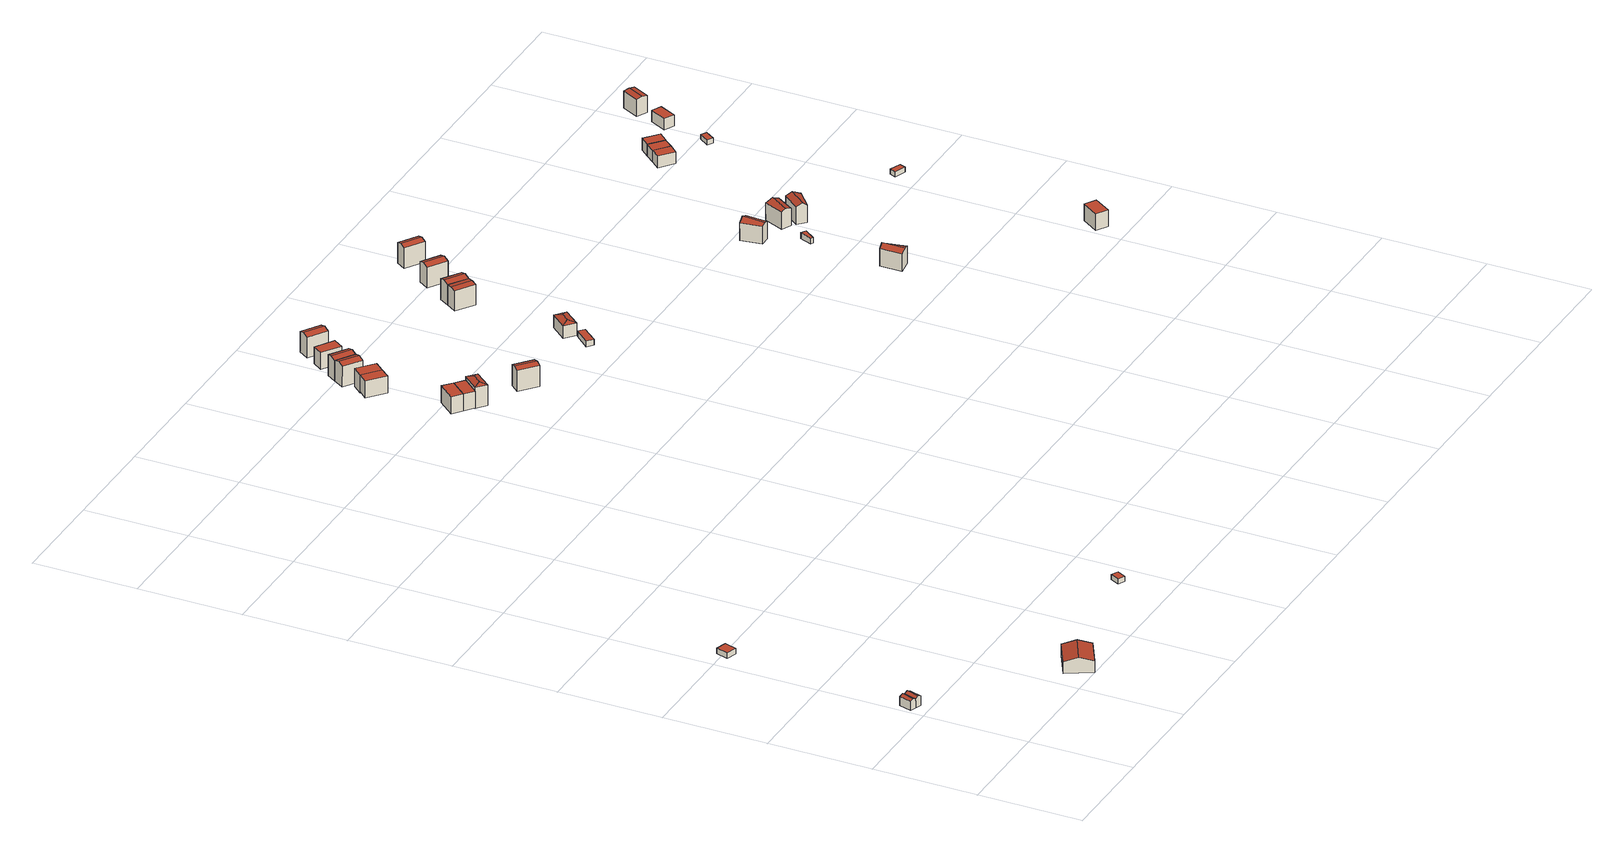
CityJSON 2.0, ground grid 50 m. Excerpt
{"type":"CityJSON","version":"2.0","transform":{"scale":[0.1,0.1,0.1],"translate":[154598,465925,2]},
"CityObjects":{
"building1":{"type":"Building","attributes":{"b3_bag_bag_overlap":0,"b3_dak_type":"slanted","b3_extrusie":"standard","b3_h_dak_50p":6.84,"b3_h_dak_70p":7.43,"b3_h_dak_max":8.3,"b3_h_dak_min":5.55,"b3_h_maaiveld":2.86,"b3_h_nok":8.37,"b3_is_glas_dak":false,"b3_kas_warenhuis":false,"b3_kwaliteitsindicator":true,"b3_mutatie_ahn3_ahn4":false,"b3_mutatie_ahn4_ahn5":false,"b3_n_nok":1,"b3_n_vlakken":2,"b3_opp_buitenmuur":41.44,"b3_opp_dak_plat":0,"b3_opp_dak_schuin":26.14,"b3_opp_grond":19.21,"b3_opp_scheidingsmuur":25.62,"b3_rmse_lod12":0.983,"b3_rmse_lod13":0.983,"b3_rmse_lod22":0.0172,"b3_t_run":19,"b3_val3dity_lod12":"[]","b3_val3dity_lod13":"[]","b3_val3dity_lod22":"[]","b3_volume_lod12":87.16,"b3_volume_lod13":87.16,"b3_volume_lod22":77.92,"geconstateerd":false,"oorspronkelijkbouwjaar":1989,"status":"Pand in gebruik"},"children":["building1-1"]},
"building1-1":{"type":"BuildingPart","parents":["building1"],"geometry":[{"type":"Solid","lod":"2.2","boundaries":[[[[0,1,2,3]],[[4,5,6,7]],[[5,4,1,0]],[[4,7,8,2,1]],[[9,8,7,6]],[[8,9,3,2]],[[9,6,5,0,3]]]],"semantics":{"surfaces":[{"type":"GroundSurface"},{"type":"RoofSurface"},{"type":"WallSurface"}],"values":[[0,1,2,2,1,2,2]]}}]},
"building2":{"type":"Building","attributes":{"b3_bag_bag_overlap":0,"b3_dak_type":"slanted","b3_extrusie":"standard","b3_h_dak_50p":6.77,"b3_h_dak_70p":7.48,"b3_h_dak_max":8.34,"b3_h_dak_min":5.51,"b3_h_maaiveld":2.86,"b3_h_nok":8.37,"b3_is_glas_dak":false,"b3_kas_warenhuis":false,"b3_kwaliteitsindicator":true,"b3_mutatie_ahn3_ahn4":false,"b3_mutatie_ahn4_ahn5":false,"b3_n_nok":1,"b3_n_vlakken":2,"b3_opp_buitenmuur":42.65,"b3_opp_dak_plat":0,"b3_opp_dak_schuin":28.06,"b3_opp_grond":20.59,"b3_opp_scheidingsmuur":25.62,"b3_rmse_lod12":1.04,"b3_rmse_lod13":1.04,"b3_rmse_lod22":0.0182,"b3_t_run":20,"b3_val3dity_lod12":"[]","b3_val3dity_lod13":"[]","b3_val3dity_lod22":"[]","b3_volume_lod12":95.46,"b3_volume_lod13":95.46,"b3_volume_lod22":83.66,"geconstateerd":false,"oorspronkelijkbouwjaar":1989,"status":"Pand in gebruik"},"children":["building2-1"]},
"building2-1":{"type":"BuildingPart","parents":["building2"],"geometry":[{"type":"Solid","lod":"2.2","boundaries":[[[[10,11,3,2]],[[12,13,14,15]],[[13,12,11,10]],[[12,15,16,3,11]],[[17,16,15,14]],[[16,17,2,3]],[[17,14,13,10,2]]]],"semantics":{"surfaces":[{"type":"GroundSurface"},{"type":"RoofSurface"},{"type":"WallSurface"}],"values":[[0,1,2,2,1,2,2]]}}]},
"building3":{"type":"Building","attributes":{"b3_dak_type":"horizontal","b3_extrusie":"standard","b3_h_dak_50p":6.19,"b3_h_dak_70p":6.24,"b3_h_dak_max":6.43,"b3_h_dak_min":6.12,"b3_h_maaiveld":3.47,"b3_is_glas_dak":false,"b3_kas_warenhuis":false,"b3_kwaliteitsindicator":true,"b3_mutatie_ahn3_ahn4":false,"b3_mutatie_ahn4_ahn5":false,"b3_n_nok":0,"b3_n_vlakken":1,"b3_opp_buitenmuur":62.64,"b3_opp_dak_plat":32.42,"b3_opp_dak_schuin":0,"b3_opp_grond":32.39,"b3_opp_scheidingsmuur":0,"b3_rmse_lod12":0.0819,"b3_rmse_lod13":0.0819,"b3_rmse_lod22":0.0403,"b3_t_run":29,"b3_val3dity_lod12":"[]","b3_val3dity_lod13":"[]","b3_val3dity_lod22":"[]","b3_volume_lod12":89.88,"b3_volume_lod13":89.88,"b3_volume_lod22":88.9,"geconstateerd":false,"oorspronkelijkbouwjaar":1990,"status":"Pand in gebruik"},"children":["building3-1"]},
"building3-1":{"type":"BuildingPart","parents":["building3"],"geometry":[{"type":"Solid","lod":"2.2","boundaries":[[[[18,19,20,21]],[[22,23,24,25]],[[25,24,19,18]],[[24,23,20,19]],[[23,22,21,20]],[[22,25,18,21]]]],"semantics":{"surfaces":[{"type":"GroundSurface"},{"type":"RoofSurface"},{"type":"WallSurface"}],"values":[[0,1,2,2,2,2]]}}]},
"building4":{"type":"Building","attributes":{"b3_dak_type":"slanted","b3_extrusie":"standard","b3_h_dak_50p":6.92,"b3_h_dak_70p":7.84,"b3_h_dak_max":9.19,"b3_h_dak_min":4.75,"b3_h_maaiveld":2.13,"b3_h_nok":9.23,"b3_is_glas_dak":false,"b3_kas_warenhuis":false,"b3_kwaliteitsindicator":true,"b3_mutatie_ahn3_ahn4":false,"b3_mutatie_ahn4_ahn5":false,"b3_n_nok":1,"b3_n_vlakken":2,"b3_opp_buitenmuur":215.55,"b3_opp_dak_plat":0,"b3_opp_dak_schuin":239.6,"b3_opp_grond":205.82,"b3_opp_scheidingsmuur":0,"b3_rmse_lod12":1.62,"b3_rmse_lod13":1.62,"b3_rmse_lod22":0.0129,"b3_t_run":169,"b3_val3dity_lod12":"[]","b3_val3dity_lod13":"[]","b3_val3dity_lod22":"[]","b3_volume_lod12":1176.49,"b3_volume_lod13":1176.49,"b3_volume_lod22":990.58,"geconstateerd":false,"oorspronkelijkbouwjaar":1989,"status":"Pand in gebruik"},"children":["building4-1"]},
"building4-1":{"type":"BuildingPart","parents":["building4"],"geometry":[{"type":"Solid","lod":"2.2","boundaries":[[[[26,27,28,29]],[[30,31,32,27,26]],[[33,32,31,34]],[[32,33,28,27]],[[33,34,35,29,28]],[[30,35,34,31]],[[35,30,26,29]]]],"semantics":{"surfaces":[{"type":"GroundSurface"},{"type":"WallSurface"},{"type":"RoofSurface"}],"values":[[0,1,2,1,1,2,1]]}}]},
"building5":{"type":"Building","attributes":{"b3_dak_type":"horizontal","b3_extrusie":"standard","b3_h_dak_50p":4.77,"b3_h_dak_70p":4.81,"b3_h_dak_max":4.86,"b3_h_dak_min":4.68,"b3_h_maaiveld":2.33,"b3_is_glas_dak":false,"b3_kas_warenhuis":false,"b3_kwaliteitsindicator":true,"b3_mutatie_ahn3_ahn4":false,"b3_mutatie_ahn4_ahn5":true,"b3_n_nok":0,"b3_n_vlakken":1,"b3_opp_buitenmuur":42.44,"b3_opp_dak_plat":18.68,"b3_opp_dak_schuin":0,"b3_opp_grond":18.67,"b3_opp_scheidingsmuur":0,"b3_rmse_lod12":0.076,"b3_rmse_lod13":0.076,"b3_rmse_lod22":0.0376,"b3_t_run":21,"b3_val3dity_lod12":"[]","b3_val3dity_lod13":"[]","b3_val3dity_lod22":"[]","b3_volume_lod12":46.32,"b3_volume_lod13":46.32,"b3_volume_lod22":45.42,"geconstateerd":true,"oorspronkelijkbouwjaar":2021,"status":"Pand in gebruik"},"children":["building5-1"]},
"building5-1":{"type":"BuildingPart","parents":["building5"],"geometry":[{"type":"Solid","lod":"2.2","boundaries":[[[[36,37,38,39]],[[40,41,42,43]],[[43,42,37,36]],[[42,41,38,37]],[[41,40,39,38]],[[40,43,36,39]]]],"semantics":{"surfaces":[{"type":"GroundSurface"},{"type":"RoofSurface"},{"type":"WallSurface"}],"values":[[0,1,2,2,2,2]]}}]},
"building6":{"type":"Building","attributes":{"b3_bag_bag_overlap":0,"b3_bouwlagen":3,"b3_dak_type":"horizontal","b3_extrusie":"standard","b3_h_dak_50p":12.2,"b3_h_dak_70p":12.2,"b3_h_dak_max":12.27,"b3_h_dak_min":12.16,"b3_h_maaiveld":3.85,"b3_is_glas_dak":false,"b3_kas_warenhuis":false,"b3_kwaliteitsindicator":true,"b3_mutatie_ahn3_ahn4":false,"b3_mutatie_ahn4_ahn5":false,"b3_n_nok":0,"b3_n_vlakken":1,"b3_opp_buitenmuur":95.4,"b3_opp_dak_plat":59.15,"b3_opp_dak_schuin":0,"b3_opp_grond":59.15,"b3_opp_scheidingsmuur":173.19,"b3_rmse_lod12":0.516,"b3_rmse_lod13":0.516,"b3_rmse_lod22":0.515,"b3_t_run":40,"b3_val3dity_lod12":"[]","b3_val3dity_lod13":"[]","b3_val3dity_lod22":"[]","b3_volume_lod12":494.28,"b3_volume_lod13":494.28,"b3_volume_lod22":493.81,"geconstateerd":false,"oorspronkelijkbouwjaar":1990,"status":"Pand in gebruik"},"children":["building6-1"]},
"building6-1":{"type":"BuildingPart","parents":["building6"],"geometry":[{"type":"Solid","lod":"2.2","boundaries":[[[[44,45,46,47]],[[48,49,50,51]],[[51,50,45,44]],[[50,49,46,45]],[[49,48,47,46]],[[48,51,44,47]]]],"semantics":{"surfaces":[{"type":"GroundSurface"},{"type":"RoofSurface"},{"type":"WallSurface"}],"values":[[0,1,2,2,2,2]]}}]},
"building7":{"type":"Building","attributes":{"b3_bag_bag_overlap":0,"b3_bouwlagen":3,"b3_dak_type":"slanted","b3_extrusie":"standard","b3_h_dak_50p":12.19,"b3_h_dak_70p":12.2,"b3_h_dak_max":12.31,"b3_h_dak_min":12.16,"b3_h_maaiveld":3.87,"b3_is_glas_dak":false,"b3_kas_warenhuis":false,"b3_kwaliteitsindicator":true,"b3_mutatie_ahn3_ahn4":false,"b3_mutatie_ahn4_ahn5":false,"b3_n_nok":0,"b3_n_vlakken":2,"b3_opp_buitenmuur":95.11,"b3_opp_dak_plat":59.36,"b3_opp_dak_schuin":0,"b3_opp_grond":59.36,"b3_opp_scheidingsmuur":173.02,"b3_rmse_lod12":0.781,"b3_rmse_lod13":0.781,"b3_rmse_lod22":0.781,"b3_t_run":44,"b3_val3dity_lod12":"[]","b3_val3dity_lod13":"[]","b3_val3dity_lod22":"[]","b3_volume_lod12":494.53,"b3_volume_lod13":494.53,"b3_volume_lod22":494.08,"geconstateerd":false,"oorspronkelijkbouwjaar":1990,"status":"Pand in gebruik"},"children":["building7-1"]},
"building7-1":{"type":"BuildingPart","parents":["building7"],"geometry":[{"type":"Solid","lod":"2.2","boundaries":[[[[52,53,54,55]],[[51,50,56,57]],[[57,56,53,52]],[[56,50,54,53]],[[50,51,55,54]],[[51,57,52,55]]]],"semantics":{"surfaces":[{"type":"GroundSurface"},{"type":"RoofSurface"},{"type":"WallSurface"}],"values":[[0,1,2,2,2,2]]}}]},
"building8":{"type":"Building","attributes":{"b3_bag_bag_overlap":0,"b3_bouwlagen":3,"b3_dak_type":"slanted","b3_extrusie":"standard","b3_h_dak_50p":13.52,"b3_h_dak_70p":14.21,"b3_h_dak_max":15.78,"b3_h_dak_min":12.2,"b3_h_maaiveld":3.85,"b3_h_nok":12.42,"b3_is_glas_dak":false,"b3_kas_warenhuis":false,"b3_kwaliteitsindicator":true,"b3_mutatie_ahn3_ahn4":false,"b3_mutatie_ahn4_ahn5":false,"b3_n_nok":2,"b3_n_vlakken":5,"b3_opp_buitenmuur":94.45,"b3_opp_dak_plat":0,"b3_opp_dak_schuin":75.84,"b3_opp_grond":59.36,"b3_opp_scheidingsmuur":194.83,"b3_rmse_lod12":1.5,"b3_rmse_lod13":1.5,"b3_rmse_lod22":0.708,"b3_t_run":46,"b3_val3dity_lod12":"[]","b3_val3dity_lod13":"[]","b3_val3dity_lod22":"[]","b3_volume_lod12":606.62,"b3_volume_lod13":606.62,"b3_volume_lod22":577.42,"geconstateerd":false,"oorspronkelijkbouwjaar":1990,"status":"Pand in gebruik"},"children":["building8-1"]},
"building8-1":{"type":"BuildingPart","parents":["building8"],"geometry":[{"type":"Solid","lod":"2.2","boundaries":[[[[58,59,60,61]],[[62,63,64,65]],[[63,62,59,58]],[[66,62,65]],[[62,66,60,59]],[[67,66,65,64]],[[66,67,61,60]],[[63,67,64]],[[67,63,58,61]]]],"semantics":{"surfaces":[{"type":"GroundSurface"},{"type":"RoofSurface"},{"type":"WallSurface"}],"values":[[0,1,2,1,2,1,2,1,2]]}}]},
"building9":{"type":"Building","attributes":{"b3_bag_bag_overlap":0,"b3_bouwlagen":3,"b3_dak_type":"slanted","b3_extrusie":"standard","b3_h_dak_50p":12.19,"b3_h_dak_70p":12.2,"b3_h_dak_max":12.28,"b3_h_dak_min":12.16,"b3_h_maaiveld":3.84,"b3_is_glas_dak":false,"b3_kas_warenhuis":false,"b3_kwaliteitsindicator":true,"b3_mutatie_ahn3_ahn4":false,"b3_mutatie_ahn4_ahn5":false,"b3_n_nok":0,"b3_n_vlakken":2,"b3_opp_buitenmuur":99.95,"b3_opp_dak_plat":58.81,"b3_opp_dak_schuin":0,"b3_opp_grond":58.81,"b3_opp_scheidingsmuur":168.11,"b3_rmse_lod12":0.428,"b3_rmse_lod13":0.428,"b3_rmse_lod22":0.427,"b3_t_run":41,"b3_val3dity_lod12":"[]","b3_val3dity_lod13":"[]","b3_val3dity_lod22":"[]","b3_volume_lod12":492.12,"b3_volume_lod13":492.12,"b3_volume_lod22":491.64,"geconstateerd":false,"oorspronkelijkbouwjaar":1990,"status":"Pand in gebruik"},"children":["building9-1"]},
"building9-1":{"type":"BuildingPart","parents":["building9"],"geometry":[{"type":"Solid","lod":"2.2","boundaries":[[[[68,69,70,71]],[[72,73,74,75]],[[75,74,69,68]],[[74,73,70,69]],[[73,72,71,70]],[[72,75,68,71]]]],"semantics":{"surfaces":[{"type":"GroundSurface"},{"type":"RoofSurface"},{"type":"WallSurface"}],"values":[[0,1,2,2,2,2]]}}]},
"building10":{"type":"Building","attributes":{"b3_bag_bag_overlap":0,"b3_bouwlagen":3,"b3_dak_type":"slanted","b3_extrusie":"standard","b3_h_dak_50p":12.2,"b3_h_dak_70p":12.21,"b3_h_dak_max":12.38,"b3_h_dak_min":12.16,"b3_h_maaiveld":3.13,"b3_is_glas_dak":false,"b3_kas_warenhuis":false,"b3_kwaliteitsindicator":true,"b3_mutatie_ahn3_ahn4":false,"b3_mutatie_ahn4_ahn5":false,"b3_n_nok":0,"b3_n_vlakken":5,"b3_opp_buitenmuur":210.24,"b3_opp_dak_plat":61.98,"b3_opp_dak_schuin":0,"b3_opp_grond":61.98,"b3_opp_scheidingsmuur":86.47,"b3_rmse_lod12":0.615,"b3_rmse_lod13":0.615,"b3_rmse_lod22":0.613,"b3_t_run":52,"b3_val3dity_lod12":"[]","b3_val3dity_lod13":"[]","b3_val3dity_lod22":"[]","b3_volume_lod12":563.18,"b3_volume_lod13":563.18,"b3_volume_lod22":562.8,"geconstateerd":false,"oorspronkelijkbouwjaar":1990,"status":"Pand in gebruik"},"children":["building10-1"]},
"building10-1":{"type":"BuildingPart","parents":["building10"],"geometry":[{"type":"Solid","lod":"2.2","boundaries":[[[[76,77,78,79]],[[80,81,73,72]],[[72,73,77,76]],[[73,81,78,77]],[[81,80,79,78]],[[80,72,76,79]]]],"semantics":{"surfaces":[{"type":"GroundSurface"},{"type":"RoofSurface"},{"type":"WallSurface"}],"values":[[0,1,2,2,2,2]]}}]},
"building11":{"type":"Building","attributes":{"b3_bag_bag_overlap":0,"b3_bouwlagen":3,"b3_dak_type":"slanted","b3_extrusie":"standard","b3_h_dak_50p":12.84,"b3_h_dak_70p":13.49,"b3_h_dak_max":15,"b3_h_dak_min":11.59,"b3_h_maaiveld":3.06,"b3_h_nok":11.77,"b3_is_glas_dak":false,"b3_kas_warenhuis":false,"b3_kwaliteitsindicator":true,"b3_mutatie_ahn3_ahn4":false,"b3_mutatie_ahn4_ahn5":false,"b3_n_nok":5,"b3_n_vlakken":8,"b3_opp_buitenmuur":185.69,"b3_opp_dak_plat":0,"b3_opp_dak_schuin":78.42,"b3_opp_grond":62.19,"b3_opp_scheidingsmuur":108.09,"b3_rmse_lod12":1.33,"b3_rmse_lod13":1.33,"b3_rmse_lod22":0.515,"b3_t_run":62,"b3_val3dity_lod12":"[]","b3_val3dity_lod13":"[]","b3_val3dity_lod22":"[]","b3_volume_lod12":635.48,"b3_volume_lod13":635.48,"b3_volume_lod22":604.29,"geconstateerd":false,"oorspronkelijkbouwjaar":1990,"status":"Pand in gebruik"},"children":["building11-1"]},
"building11-1":{"type":"BuildingPart","parents":["building11"],"geometry":[{"type":"Solid","lod":"2.2","boundaries":[[[[82,83,84,85]],[[86,87,88,83,82]],[[89,88,87,90]],[[88,89,84,83]],[[89,90,91,85,84]],[[86,91,90,87]],[[91,86,82,85]]]],"semantics":{"surfaces":[{"type":"GroundSurface"},{"type":"WallSurface"},{"type":"RoofSurface"}],"values":[[0,1,2,1,1,2,1]]}}]},
"building12":{"type":"Building","attributes":{"b3_bag_bag_overlap":0,"b3_bouwlagen":3,"b3_dak_type":"slanted","b3_extrusie":"standard","b3_h_dak_50p":12.77,"b3_h_dak_70p":13.39,"b3_h_dak_max":14.91,"b3_h_dak_min":11.42,"b3_h_maaiveld":3.05,"b3_h_nok":11.59,"b3_is_glas_dak":false,"b3_kas_warenhuis":false,"b3_kwaliteitsindicator":true,"b3_mutatie_ahn3_ahn4":false,"b3_mutatie_ahn4_ahn5":false,"b3_n_nok":2,"b3_n_vlakken":6,"b3_opp_buitenmuur":96.28,"b3_opp_dak_plat":0,"b3_opp_dak_schuin":75.65,"b3_opp_grond":59,"b3_opp_scheidingsmuur":192.88,"b3_rmse_lod12":1.37,"b3_rmse_lod13":1.37,"b3_rmse_lod22":0.533,"b3_t_run":47,"b3_val3dity_lod12":"[]","b3_val3dity_lod13":"[]","b3_val3dity_lod22":"[]","b3_volume_lod12":606.46,"b3_volume_lod13":606.46,"b3_volume_lod22":575.95,"geconstateerd":false,"oorspronkelijkbouwjaar":1990,"status":"Pand in gebruik"},"children":["building12-1"]},
"building12-1":{"type":"BuildingPart","parents":["building12"],"geometry":[{"type":"Solid","lod":"2.2","boundaries":[[[[92,93,94,95]],[[96,97,98,99]],[[97,96,93,92]],[[96,99,89,94,93]],[[88,89,99,98]],[[89,88,95,94]],[[88,98,97,92,95]]]],"semantics":{"surfaces":[{"type":"GroundSurface"},{"type":"RoofSurface"},{"type":"WallSurface"}],"values":[[0,1,2,2,1,2,2]]}}]},
"building13":{"type":"Building","attributes":{"b3_bag_bag_overlap":0,"b3_bouwlagen":4,"b3_dak_type":"slanted","b3_extrusie":"standard","b3_h_dak_50p":13.52,"b3_h_dak_70p":14.19,"b3_h_dak_max":15.67,"b3_h_dak_min":12.24,"b3_h_maaiveld":3.83,"b3_h_nok":12.43,"b3_is_glas_dak":false,"b3_kas_warenhuis":false,"b3_kwaliteitsindicator":true,"b3_mutatie_ahn3_ahn4":false,"b3_mutatie_ahn4_ahn5":false,"b3_n_nok":3,"b3_n_vlakken":7,"b3_opp_buitenmuur":93.22,"b3_opp_dak_plat":0,"b3_opp_dak_schuin":75.95,"b3_opp_grond":59.51,"b3_opp_scheidingsmuur":198.26,"b3_rmse_lod12":1.22,"b3_rmse_lod13":1.22,"b3_rmse_lod22":0.294,"b3_t_run":49,"b3_val3dity_lod12":"[]","b3_val3dity_lod13":"[]","b3_val3dity_lod22":"[]","b3_volume_lod12":611.81,"b3_volume_lod13":611.81,"b3_volume_lod22":582.52,"geconstateerd":false,"oorspronkelijkbouwjaar":1990,"status":"Pand in gebruik"},"children":["building13-1"]},
"building13-1":{"type":"BuildingPart","parents":["building13"],"geometry":[{"type":"Solid","lod":"2.2","boundaries":[[[[100,101,102,103]],[[104,105,106,107]],[[105,104,101,100]],[[104,107,108,102,101]],[[109,108,107,106]],[[108,109,103,102]],[[109,106,105,100,103]]]],"semantics":{"surfaces":[{"type":"GroundSurface"},{"type":"RoofSurface"},{"type":"WallSurface"}],"values":[[0,1,2,2,1,2,2]]}}]},
"building14":{"type":"Building","attributes":{"b3_bag_bag_overlap":0,"b3_bouwlagen":3,"b3_dak_type":"horizontal","b3_extrusie":"standard","b3_h_dak_50p":11.4,"b3_h_dak_70p":11.42,"b3_h_dak_max":11.55,"b3_h_dak_min":11.37,"b3_h_maaiveld":3.06,"b3_is_glas_dak":false,"b3_kas_warenhuis":false,"b3_kwaliteitsindicator":true,"b3_mutatie_ahn3_ahn4":false,"b3_mutatie_ahn4_ahn5":false,"b3_n_nok":0,"b3_n_vlakken":1,"b3_opp_buitenmuur":104.54,"b3_opp_dak_plat":59.2,"b3_opp_dak_schuin":0,"b3_opp_grond":59.2,"b3_opp_scheidingsmuur":164.25,"b3_rmse_lod12":0.517,"b3_rmse_lod13":0.517,"b3_rmse_lod22":0.516,"b3_t_run":39,"b3_val3dity_lod12":"[]","b3_val3dity_lod13":"[]","b3_val3dity_lod22":"[]","b3_volume_lod12":494.84,"b3_volume_lod13":494.84,"b3_volume_lod22":494.51,"geconstateerd":false,"oorspronkelijkbouwjaar":1990,"status":"Pand in gebruik"},"children":["building14-1"]},
"building14-1":{"type":"BuildingPart","parents":["building14"],"geometry":[{"type":"Solid","lod":"2.2","boundaries":[[[[110,111,112,113]],[[114,115,116,117]],[[117,116,111,110]],[[116,115,112,111]],[[115,114,113,112]],[[114,117,110,113]]]],"semantics":{"surfaces":[{"type":"GroundSurface"},{"type":"RoofSurface"},{"type":"WallSurface"}],"values":[[0,1,2,2,2,2]]}}]},
"building15":{"type":"Building","attributes":{"b3_bag_bag_overlap":0,"b3_bouwlagen":3,"b3_dak_type":"slanted","b3_extrusie":"standard","b3_h_dak_50p":12.74,"b3_h_dak_70p":13.32,"b3_h_dak_max":14.14,"b3_h_dak_min":11.47,"b3_h_maaiveld":3.05,"b3_h_nok":14.21,"b3_is_glas_dak":false,"b3_kas_warenhuis":false,"b3_kwaliteitsindicator":true,"b3_mutatie_ahn3_ahn4":false,"b3_mutatie_ahn4_ahn5":false,"b3_n_nok":2,"b3_n_vlakken":6,"b3_opp_buitenmuur":196.27,"b3_opp_dak_plat":0,"b3_opp_dak_schuin":87.02,"b3_opp_grond":61.53,"b3_opp_scheidingsmuur":88.82,"b3_rmse_lod12":1.26,"b3_rmse_lod13":1.26,"b3_rmse_lod22":0.599,"b3_t_run":45,"b3_val3dity_lod12":"[]","b3_val3dity_lod13":"[]","b3_val3dity_lod22":"[]","b3_volume_lod12":631.44,"b3_volume_lod13":631.44,"b3_volume_lod22":594.84,"geconstateerd":false,"oorspronkelijkbouwjaar":1990,"status":"Pand in gebruik"},"children":["building15-1"]},
"building15-1":{"type":"BuildingPart","parents":["building15"],"geometry":[{"type":"Solid","lod":"2.2","boundaries":[[[[118,119,120,121]],[[122,123,124,119,118]],[[125,124,123,126]],[[124,125,120,119]],[[125,126,127,121,120]],[[122,127,126,123]],[[127,122,118,121]]]],"semantics":{"surfaces":[{"type":"GroundSurface"},{"type":"WallSurface"},{"type":"RoofSurface"}],"values":[[0,1,2,1,1,2,1]]}}]},
"building16":{"type":"Building","attributes":{"b3_dak_type":"horizontal","b3_extrusie":"standard","b3_h_dak_50p":4.96,"b3_h_dak_70p":4.98,"b3_h_dak_max":5.09,"b3_h_dak_min":4.86,"b3_h_maaiveld":2.1,"b3_is_glas_dak":false,"b3_kas_warenhuis":false,"b3_kwaliteitsindicator":true,"b3_mutatie_ahn3_ahn4":false,"b3_mutatie_ahn4_ahn5":false,"b3_n_nok":0,"b3_n_vlakken":1,"b3_opp_buitenmuur":73.72,"b3_opp_dak_plat":32.76,"b3_opp_dak_schuin":0,"b3_opp_grond":32.76,"b3_opp_scheidingsmuur":0,"b3_rmse_lod12":0.0469,"b3_rmse_lod13":0.0469,"b3_rmse_lod22":0.0453,"b3_t_run":36,"b3_val3dity_lod12":"[]","b3_val3dity_lod13":"[]","b3_val3dity_lod22":"[]","b3_volume_lod12":94.17,"b3_volume_lod13":94.17,"b3_volume_lod22":93.88,"geconstateerd":false,"oorspronkelijkbouwjaar":1994,"status":"Pand in gebruik"},"children":["building16-1"]},
"building16-1":{"type":"BuildingPart","parents":["building16"],"geometry":[{"type":"Solid","lod":"2.2","boundaries":[[[[128,129,130,131]],[[132,133,134,135]],[[135,134,129,128]],[[134,133,130,129]],[[133,132,131,130]],[[132,135,128,131]]]],"semantics":{"surfaces":[{"type":"GroundSurface"},{"type":"RoofSurface"},{"type":"WallSurface"}],"values":[[0,1,2,2,2,2]]}}]},
"building17":{"type":"Building","attributes":{"b3_bag_bag_overlap":0,"b3_bouwlagen":3,"b3_dak_type":"slanted","b3_extrusie":"standard","b3_h_dak_50p":8.08,"b3_h_dak_70p":8.27,"b3_h_dak_max":8.4,"b3_h_dak_min":7.46,"b3_h_maaiveld":2.12,"b3_h_nok":8.52,"b3_is_glas_dak":false,"b3_kas_warenhuis":false,"b3_kwaliteitsindicator":true,"b3_mutatie_ahn3_ahn4":false,"b3_mutatie_ahn4_ahn5":false,"b3_n_nok":3,"b3_n_vlakken":4,"b3_opp_buitenmuur":126.5,"b3_opp_dak_plat":0,"b3_opp_dak_schuin":69.45,"b3_opp_grond":64.57,"b3_opp_scheidingsmuur":61.54,"b3_rmse_lod12":0.426,"b3_rmse_lod13":0.426,"b3_rmse_lod22":0.136,"b3_t_run":55,"b3_val3dity_lod12":"[]","b3_val3dity_lod13":"[]","b3_val3dity_lod22":"[]","b3_volume_lod12":396.26,"b3_volume_lod13":396.26,"b3_volume_lod22":379.45,"geconstateerd":false,"oorspronkelijkbouwjaar":1994,"status":"Pand in gebruik"},"children":["building17-1"]},
"building17-1":{"type":"BuildingPart","parents":["building17"],"geometry":[{"type":"Solid","lod":"2.2","boundaries":[[[[136,137,138,139]],[[140,141,142,143]],[[141,140,137,136]],[[144,140,143]],[[140,144,138,137]],[[145,144,143,142]],[[144,145,139,138]],[[141,145,142]],[[145,141,136,139]]]],"semantics":{"surfaces":[{"type":"GroundSurface"},{"type":"RoofSurface"},{"type":"WallSurface"}],"values":[[0,1,2,1,2,1,2,1,2]]}}]},
"building18":{"type":"Building","attributes":{"b3_bag_bag_overlap":0,"b3_bouwlagen":3,"b3_dak_type":"slanted","b3_extrusie":"standard","b3_h_dak_50p":12.7,"b3_h_dak_70p":13.31,"b3_h_dak_max":14.91,"b3_h_dak_min":11.59,"b3_h_maaiveld":3.07,"b3_h_nok":11.65,"b3_is_glas_dak":false,"b3_kas_warenhuis":false,"b3_kwaliteitsindicator":true,"b3_mutatie_ahn3_ahn4":false,"b3_mutatie_ahn4_ahn5":false,"b3_n_nok":2,"b3_n_vlakken":6,"b3_opp_buitenmuur":185.13,"b3_opp_dak_plat":0,"b3_opp_dak_schuin":79.33,"b3_opp_grond":62.58,"b3_opp_scheidingsmuur":108.5,"b3_rmse_lod12":1.37,"b3_rmse_lod13":1.37,"b3_rmse_lod22":0.542,"b3_t_run":45,"b3_val3dity_lod12":"[]","b3_val3dity_lod13":"[]","b3_val3dity_lod22":"[]","b3_volume_lod12":636.92,"b3_volume_lod13":636.92,"b3_volume_lod22":606.22,"geconstateerd":false,"oorspronkelijkbouwjaar":1990,"status":"Pand in gebruik"},"children":["building18-1"]},
"building18-1":{"type":"BuildingPart","parents":["building18"],"geometry":[{"type":"Solid","lod":"2.2","boundaries":[[[[146,147,148,149]],[[150,151,152,153]],[[151,150,147,146]],[[150,153,154,148,147]],[[155,154,153,152]],[[154,155,149,148]],[[155,152,151,146,149]]]],"semantics":{"surfaces":[{"type":"GroundSurface"},{"type":"RoofSurface"},{"type":"WallSurface"}],"values":[[0,1,2,2,1,2,2]]}}]},
"building19":{"type":"Building","attributes":{"b3_bag_bag_overlap":0,"b3_bouwlagen":3,"b3_dak_type":"slanted","b3_extrusie":"standard","b3_h_dak_50p":12.74,"b3_h_dak_70p":13.4,"b3_h_dak_max":14.95,"b3_h_dak_min":11.42,"b3_h_maaiveld":3.07,"b3_h_nok":11.62,"b3_is_glas_dak":false,"b3_kas_warenhuis":false,"b3_kwaliteitsindicator":true,"b3_mutatie_ahn3_ahn4":false,"b3_mutatie_ahn4_ahn5":false,"b3_n_nok":3,"b3_n_vlakken":7,"b3_opp_buitenmuur":105.06,"b3_opp_dak_plat":0,"b3_opp_dak_schuin":76.62,"b3_opp_grond":60.06,"b3_opp_scheidingsmuur":187.43,"b3_rmse_lod12":1.47,"b3_rmse_lod13":1.47,"b3_rmse_lod22":0.674,"b3_t_run":42,"b3_val3dity_lod12":"[]","b3_val3dity_lod13":"[]","b3_val3dity_lod22":"[]","b3_volume_lod12":613.62,"b3_volume_lod13":613.62,"b3_volume_lod22":584.53,"geconstateerd":false,"oorspronkelijkbouwjaar":1990,"status":"Pand in gebruik"},"children":["building19-1"]},
"building19-1":{"type":"BuildingPart","parents":["building19"],"geometry":[{"type":"Solid","lod":"2.2","boundaries":[[[[156,149,148,157]],[[158,159,160,149,156]],[[161,160,159,162]],[[160,161,148,149]],[[161,162,163,157,148]],[[158,163,162,159]],[[163,158,156,157]]]],"semantics":{"surfaces":[{"type":"GroundSurface"},{"type":"WallSurface"},{"type":"RoofSurface"}],"values":[[0,1,2,1,1,2,1]]}}]},
"building20":{"type":"Building","attributes":{"b3_bag_bag_overlap":0,"b3_bouwlagen":3,"b3_dak_type":"slanted","b3_extrusie":"standard","b3_h_dak_50p":12.61,"b3_h_dak_70p":13.29,"b3_h_dak_max":14.97,"b3_h_dak_min":11.59,"b3_h_maaiveld":2.99,"b3_h_nok":11.65,"b3_is_glas_dak":false,"b3_kas_warenhuis":false,"b3_kwaliteitsindicator":true,"b3_mutatie_ahn3_ahn4":false,"b3_mutatie_ahn4_ahn5":false,"b3_n_nok":2,"b3_n_vlakken":7,"b3_opp_buitenmuur":188.08,"b3_opp_dak_plat":0,"b3_opp_dak_schuin":78.76,"b3_opp_grond":62.42,"b3_opp_scheidingsmuur":108.14,"b3_rmse_lod12":1.29,"b3_rmse_lod13":1.29,"b3_rmse_lod22":0.44,"b3_t_run":56,"b3_val3dity_lod12":"[]","b3_val3dity_lod13":"[]","b3_val3dity_lod22":"[]","b3_volume_lod12":640.45,"b3_volume_lod13":640.45,"b3_volume_lod22":609.67,"geconstateerd":false,"oorspronkelijkbouwjaar":1990,"status":"Pand in gebruik"},"children":["building20-1"]},
"building20-1":{"type":"BuildingPart","parents":["building20"],"geometry":[{"type":"Solid","lod":"2.2","boundaries":[[[[164,165,166,167]],[[168,169,170,165,164]],[[171,170,169,172]],[[170,171,166,165]],[[171,172,173,167,166]],[[168,173,172,169]],[[173,168,164,167]]]],"semantics":{"surfaces":[{"type":"GroundSurface"},{"type":"WallSurface"},{"type":"RoofSurface"}],"values":[[0,1,2,1,1,2,1]]}}]},
"building21":{"type":"Building","attributes":{"b3_bag_bag_overlap":0,"b3_bouwlagen":3,"b3_dak_type":"slanted","b3_extrusie":"standard","b3_h_dak_50p":12.75,"b3_h_dak_70p":13.37,"b3_h_dak_max":14.94,"b3_h_dak_min":11.45,"b3_h_maaiveld":3.07,"b3_h_nok":11.63,"b3_is_glas_dak":false,"b3_kas_warenhuis":false,"b3_kwaliteitsindicator":true,"b3_mutatie_ahn3_ahn4":false,"b3_mutatie_ahn4_ahn5":false,"b3_n_nok":3,"b3_n_vlakken":7,"b3_opp_buitenmuur":96.25,"b3_opp_dak_plat":0,"b3_opp_dak_schuin":74.18,"b3_opp_grond":58.12,"b3_opp_scheidingsmuur":191.97,"b3_rmse_lod12":1.37,"b3_rmse_lod13":1.37,"b3_rmse_lod22":0.534,"b3_t_run":41,"b3_val3dity_lod12":"[]","b3_val3dity_lod13":"[]","b3_val3dity_lod22":"[]","b3_volume_lod12":595.7,"b3_volume_lod13":595.7,"b3_volume_lod22":567.11,"geconstateerd":false,"oorspronkelijkbouwjaar":1990,"status":"Pand in gebruik"},"children":["building21-1"]},
"building21-1":{"type":"BuildingPart","parents":["building21"],"geometry":[{"type":"Solid","lod":"2.2","boundaries":[[[[174,175,176,177]],[[178,179,180,181]],[[179,178,175,174]],[[178,181,182,176,175]],[[183,182,181,180]],[[182,183,177,176]],[[183,180,179,174,177]]]],"semantics":{"surfaces":[{"type":"GroundSurface"},{"type":"RoofSurface"},{"type":"WallSurface"}],"values":[[0,1,2,2,1,2,2]]}}]},
"building22":{"type":"Building","attributes":{"b3_bag_bag_overlap":0,"b3_bouwlagen":3,"b3_dak_type":"slanted","b3_extrusie":"standard","b3_h_dak_50p":11.07,"b3_h_dak_70p":11.27,"b3_h_dak_max":11.58,"b3_h_dak_min":9.49,"b3_h_maaiveld":2.64,"b3_is_glas_dak":false,"b3_kas_warenhuis":false,"b3_kwaliteitsindicator":true,"b3_mutatie_ahn3_ahn4":false,"b3_mutatie_ahn4_ahn5":false,"b3_n_nok":0,"b3_n_vlakken":3,"b3_opp_buitenmuur":189.58,"b3_opp_dak_plat":23.13,"b3_opp_dak_schuin":39.36,"b3_opp_grond":62.29,"b3_opp_scheidingsmuur":77.22,"b3_rmse_lod12":1.21,"b3_rmse_lod13":1.21,"b3_rmse_lod22":0.0886,"b3_t_run":32,"b3_val3dity_lod12":"[]","b3_val3dity_lod13":"[]","b3_val3dity_lod22":"[]","b3_volume_lod12":536.22,"b3_volume_lod13":536.22,"b3_volume_lod22":483.27,"geconstateerd":false,"oorspronkelijkbouwjaar":1991,"status":"Pand in gebruik"},"children":["building22-1"]},
"building22-1":{"type":"BuildingPart","parents":["building22"],"geometry":[{"type":"Solid","lod":"2.2","boundaries":[[[[184,185,186,187]],[[188,189,190,191]],[[189,188,185,184]],[[188,191,192,186,185]],[[193,192,191,190]],[[192,193,187,186]],[[193,190,189,184,187]]]],"semantics":{"surfaces":[{"type":"GroundSurface"},{"type":"RoofSurface"},{"type":"WallSurface"}],"values":[[0,1,2,2,1,2,2]]}}]},
"building23":{"type":"Building","attributes":{"b3_bag_bag_overlap":0,"b3_bouwlagen":3,"b3_dak_type":"slanted","b3_extrusie":"standard","b3_h_dak_50p":11.02,"b3_h_dak_70p":11.29,"b3_h_dak_max":11.56,"b3_h_dak_min":9.49,"b3_h_maaiveld":2.59,"b3_is_glas_dak":false,"b3_kas_warenhuis":false,"b3_kwaliteitsindicator":true,"b3_mutatie_ahn3_ahn4":false,"b3_mutatie_ahn4_ahn5":false,"b3_n_nok":0,"b3_n_vlakken":3,"b3_opp_buitenmuur":119.2,"b3_opp_dak_plat":21.82,"b3_opp_dak_schuin":39.46,"b3_opp_grond":61.09,"b3_opp_scheidingsmuur":145.03,"b3_rmse_lod12":1.26,"b3_rmse_lod13":1.26,"b3_rmse_lod22":0.114,"b3_t_run":26,"b3_val3dity_lod12":"[]","b3_val3dity_lod13":"[]","b3_val3dity_lod22":"[]","b3_volume_lod12":530.94,"b3_volume_lod13":530.94,"b3_volume_lod22":475.04,"geconstateerd":false,"oorspronkelijkbouwjaar":1991,"status":"Pand in gebruik"},"children":["building23-1"]},
"building23-1":{"type":"BuildingPart","parents":["building23"],"geometry":[{"type":"Solid","lod":"2.2","boundaries":[[[[194,195,196,197]],[[198,199,200,195,194]],[[201,200,199,202]],[[200,201,196,195]],[[201,202,203,197,196]],[[198,203,202,199]],[[203,198,194,197]]]],"semantics":{"surfaces":[{"type":"GroundSurface"},{"type":"WallSurface"},{"type":"RoofSurface"}],"values":[[0,1,2,1,1,2,1]]}}]},
"building24":{"type":"Building","attributes":{"b3_dak_type":"horizontal","b3_extrusie":"standard","b3_h_dak_50p":6.53,"b3_h_dak_70p":6.61,"b3_h_dak_max":6.75,"b3_h_dak_min":6.2,"b3_h_maaiveld":3.82,"b3_is_glas_dak":false,"b3_kas_warenhuis":false,"b3_kwaliteitsindicator":true,"b3_mutatie_ahn3_ahn4":false,"b3_mutatie_ahn4_ahn5":false,"b3_n_nok":0,"b3_n_vlakken":1,"b3_opp_buitenmuur":44.77,"b3_opp_dak_plat":0,"b3_opp_dak_schuin":12.7,"b3_opp_grond":12.65,"b3_opp_scheidingsmuur":0,"b3_rmse_lod12":0.2,"b3_rmse_lod13":0.2,"b3_rmse_lod22":0.0218,"b3_t_run":12,"b3_val3dity_lod12":"[]","b3_val3dity_lod13":"[]","b3_val3dity_lod22":"[]","b3_volume_lod12":35.45,"b3_volume_lod13":35.45,"b3_volume_lod22":34.02,"geconstateerd":false,"oorspronkelijkbouwjaar":1991,"status":"Pand in gebruik"},"children":["building24-1"]},
"building24-1":{"type":"BuildingPart","parents":["building24"],"geometry":[{"type":"Solid","lod":"2.2","boundaries":[[[[204,205,206,207]],[[208,209,210,211]],[[211,210,205,204]],[[210,209,206,205]],[[209,208,207,206]],[[208,211,204,207]]]],"semantics":{"surfaces":[{"type":"GroundSurface"},{"type":"RoofSurface"},{"type":"WallSurface"}],"values":[[0,1,2,2,2,2]]}}]},
"building25":{"type":"Building","attributes":{"b3_bag_bag_overlap":0,"b3_bouwlagen":3,"b3_dak_type":"slanted","b3_extrusie":"standard","b3_h_dak_50p":10.97,"b3_h_dak_70p":11.15,"b3_h_dak_max":11.67,"b3_h_dak_min":9.49,"b3_h_maaiveld":2.59,"b3_is_glas_dak":false,"b3_kas_warenhuis":false,"b3_kwaliteitsindicator":true,"b3_mutatie_ahn3_ahn4":false,"b3_mutatie_ahn4_ahn5":false,"b3_n_nok":0,"b3_n_vlakken":3,"b3_opp_buitenmuur":189.23,"b3_opp_dak_plat":22.93,"b3_opp_dak_schuin":40.05,"b3_opp_grond":62.77,"b3_opp_scheidingsmuur":76.36,"b3_rmse_lod12":1.15,"b3_rmse_lod13":1.15,"b3_rmse_lod22":0.0977,"b3_t_run":34,"b3_val3dity_lod12":"[]","b3_val3dity_lod13":"[]","b3_val3dity_lod22":"[]","b3_volume_lod12":536.01,"b3_volume_lod13":536.01,"b3_volume_lod22":484.61,"geconstateerd":false,"oorspronkelijkbouwjaar":1991,"status":"Pand in gebruik"},"children":["building25-1"]},
"building25-1":{"type":"BuildingPart","parents":["building25"],"geometry":[{"type":"Solid","lod":"2.2","boundaries":[[[[212,213,214,215]],[[216,217,218,219]],[[217,216,213,212]],[[216,219,220,214,213]],[[221,220,219,218]],[[220,221,215,214]],[[221,218,217,212,215]]]],"semantics":{"surfaces":[{"type":"GroundSurface"},{"type":"RoofSurface"},{"type":"WallSurface"}],"values":[[0,1,2,2,1,2,2]]}}]},
"building26":{"type":"Building","attributes":{"b3_bag_bag_overlap":0,"b3_bouwlagen":3,"b3_dak_type":"multiple horizontal","b3_extrusie":"standard","b3_h_dak_50p":10.97,"b3_h_dak_70p":11.3,"b3_h_dak_max":11.67,"b3_h_dak_min":8.22,"b3_h_maaiveld":2.59,"b3_is_glas_dak":false,"b3_kas_warenhuis":false,"b3_kwaliteitsindicator":true,"b3_mutatie_ahn3_ahn4":false,"b3_mutatie_ahn4_ahn5":false,"b3_n_nok":0,"b3_n_vlakken":3,"b3_opp_buitenmuur":189.89,"b3_opp_dak_plat":0,"b3_opp_dak_schuin":64.54,"b3_opp_grond":64.34,"b3_opp_scheidingsmuur":79.95,"b3_rmse_lod12":1.27,"b3_rmse_lod13":1.27,"b3_rmse_lod22":0.179,"b3_t_run":36,"b3_val3dity_lod12":"[]","b3_val3dity_lod13":"[]","b3_val3dity_lod22":"[]","b3_volume_lod12":560.21,"b3_volume_lod13":560.21,"b3_volume_lod22":502.26,"geconstateerd":false,"oorspronkelijkbouwjaar":1991,"status":"Pand in gebruik"},"children":["building26-1"]},
"building26-1":{"type":"BuildingPart","parents":["building26"],"geometry":[{"type":"Solid","lod":"2.2","boundaries":[[[[222,223,224,225]],[[226,227,228,229]],[[227,226,223,222]],[[226,229,230,224,223]],[[231,230,229,228]],[[230,231,225,224]],[[231,228,227,222,225]]]],"semantics":{"surfaces":[{"type":"GroundSurface"},{"type":"RoofSurface"},{"type":"WallSurface"}],"values":[[0,1,2,2,1,2,2]]}}]},
"building27":{"type":"Building","attributes":{"b3_bag_bag_overlap":0,"b3_bouwlagen":3,"b3_dak_type":"multiple horizontal","b3_extrusie":"standard","b3_h_dak_50p":10.7,"b3_h_dak_70p":10.73,"b3_h_dak_max":11.2,"b3_h_dak_min":10.65,"b3_h_maaiveld":2.39,"b3_is_glas_dak":false,"b3_kas_warenhuis":false,"b3_kwaliteitsindicator":true,"b3_mutatie_ahn3_ahn4":false,"b3_mutatie_ahn4_ahn5":false,"b3_n_nok":0,"b3_n_vlakken":2,"b3_opp_buitenmuur":104.19,"b3_opp_dak_plat":61.96,"b3_opp_dak_schuin":0,"b3_opp_grond":61.96,"b3_opp_scheidingsmuur":164.56,"b3_rmse_lod12":0.304,"b3_rmse_lod13":0.304,"b3_rmse_lod22":0.306,"b3_t_run":31,"b3_val3dity_lod12":"[]","b3_val3dity_lod13":"[]","b3_val3dity_lod22":"[]","b3_volume_lod12":515.83,"b3_volume_lod13":515.83,"b3_volume_lod22":515.13,"geconstateerd":false,"oorspronkelijkbouwjaar":1991,"status":"Pand in gebruik"},"children":["building27-1"]},
"building27-1":{"type":"BuildingPart","parents":["building27"],"geometry":[{"type":"Solid","lod":"2.2","boundaries":[[[[232,233,234,235]],[[236,237,238,239]],[[239,238,233,232]],[[238,237,234,233]],[[237,236,235,234]],[[236,239,232,235]]]],"semantics":{"surfaces":[{"type":"GroundSurface"},{"type":"RoofSurface"},{"type":"WallSurface"}],"values":[[0,1,2,2,2,2]]}}]},
"building28":{"type":"Building","attributes":{"b3_bag_bag_overlap":0,"b3_bouwlagen":2,"b3_dak_type":"horizontal","b3_extrusie":"standard","b3_h_dak_50p":7.79,"b3_h_dak_70p":7.8,"b3_h_dak_max":7.95,"b3_h_dak_min":7.75,"b3_h_maaiveld":2.01,"b3_is_glas_dak":false,"b3_kas_warenhuis":false,"b3_kwaliteitsindicator":true,"b3_mutatie_ahn3_ahn4":false,"b3_mutatie_ahn4_ahn5":false,"b3_n_nok":0,"b3_n_vlakken":1,"b3_opp_buitenmuur":62.03,"b3_opp_dak_plat":46.2,"b3_opp_dak_schuin":0,"b3_opp_grond":46.19,"b3_opp_scheidingsmuur":100.01,"b3_rmse_lod12":0.0477,"b3_rmse_lod13":0.0477,"b3_rmse_lod22":0.0436,"b3_t_run":27,"b3_val3dity_lod12":"[]","b3_val3dity_lod13":"[]","b3_val3dity_lod22":"[]","b3_volume_lod12":267.37,"b3_volume_lod13":267.37,"b3_volume_lod22":267.14,"geconstateerd":false,"oorspronkelijkbouwjaar":1991,"status":"Pand in gebruik"},"children":["building28-1"]},
"building28-1":{"type":"BuildingPart","parents":["building28"],"geometry":[{"type":"Solid","lod":"2.2","boundaries":[[[[240,241,242,243]],[[244,245,246,247]],[[247,246,241,240]],[[246,245,242,241]],[[245,244,243,242]],[[244,247,240,243]]]],"semantics":{"surfaces":[{"type":"GroundSurface"},{"type":"RoofSurface"},{"type":"WallSurface"}],"values":[[0,1,2,2,2,2]]}}]},
"building29":{"type":"Building","attributes":{"b3_bag_bag_overlap":0,"b3_bouwlagen":2,"b3_dak_type":"horizontal","b3_extrusie":"standard","b3_h_dak_50p":7.83,"b3_h_dak_70p":7.85,"b3_h_dak_max":7.99,"b3_h_dak_min":7.8,"b3_h_maaiveld":2.04,"b3_is_glas_dak":false,"b3_kas_warenhuis":false,"b3_kwaliteitsindicator":true,"b3_mutatie_ahn3_ahn4":false,"b3_mutatie_ahn4_ahn5":false,"b3_n_nok":0,"b3_n_vlakken":1,"b3_opp_buitenmuur":62.92,"b3_opp_dak_plat":46.88,"b3_opp_dak_schuin":0,"b3_opp_grond":46.88,"b3_opp_scheidingsmuur":100.57,"b3_rmse_lod12":0.043,"b3_rmse_lod13":0.043,"b3_rmse_lod22":0.0419,"b3_t_run":26,"b3_val3dity_lod12":"[]","b3_val3dity_lod13":"[]","b3_val3dity_lod22":"[]","b3_volume_lod12":272.06,"b3_volume_lod13":272.06,"b3_volume_lod22":272.12,"geconstateerd":false,"oorspronkelijkbouwjaar":1991,"status":"Pand in gebruik"},"children":["building29-1"]},
"building29-1":{"type":"BuildingPart","parents":["building29"],"geometry":[{"type":"Solid","lod":"2.2","boundaries":[[[[243,242,248,249]],[[250,251,245,244]],[[244,245,242,243]],[[245,251,248,242]],[[251,250,249,248]],[[250,244,243,249]]]],"semantics":{"surfaces":[{"type":"GroundSurface"},{"type":"RoofSurface"},{"type":"WallSurface"}],"values":[[0,1,2,2,2,2]]}}]},
"building30":{"type":"Building","attributes":{"b3_dak_type":"horizontal","b3_extrusie":"standard","b3_h_dak_50p":4.68,"b3_h_dak_70p":4.69,"b3_h_dak_max":4.77,"b3_h_dak_min":4.65,"b3_h_maaiveld":2.2,"b3_is_glas_dak":false,"b3_kas_warenhuis":false,"b3_kwaliteitsindicator":true,"b3_mutatie_ahn3_ahn4":false,"b3_mutatie_ahn4_ahn5":false,"b3_n_nok":0,"b3_n_vlakken":1,"b3_opp_buitenmuur":45.01,"b3_opp_dak_plat":18.53,"b3_opp_dak_schuin":0,"b3_opp_grond":18.53,"b3_opp_scheidingsmuur":0,"b3_rmse_lod12":0.0275,"b3_rmse_lod13":0.0275,"b3_rmse_lod22":0.0272,"b3_t_run":14,"b3_val3dity_lod12":"[]","b3_val3dity_lod13":"[]","b3_val3dity_lod22":"[]","b3_volume_lod12":46.17,"b3_volume_lod13":46.17,"b3_volume_lod22":46.15,"geconstateerd":false,"oorspronkelijkbouwjaar":1991,"status":"Pand in gebruik"},"children":["building30-1"]},
"building30-1":{"type":"BuildingPart","parents":["building30"],"geometry":[{"type":"Solid","lod":"2.2","boundaries":[[[[252,253,254,255]],[[256,257,258,259]],[[259,258,253,252]],[[258,257,254,253]],[[257,256,255,254]],[[256,259,252,255]]]],"semantics":{"surfaces":[{"type":"GroundSurface"},{"type":"RoofSurface"},{"type":"WallSurface"}],"values":[[0,1,2,2,2,2]]}}]},
"building31":{"type":"Building","attributes":{"b3_bag_bag_overlap":0,"b3_bouwlagen":2,"b3_dak_type":"horizontal","b3_extrusie":"standard","b3_h_dak_50p":7.91,"b3_h_dak_70p":7.96,"b3_h_dak_max":8.1,"b3_h_dak_min":7.82,"b3_h_maaiveld":2.06,"b3_is_glas_dak":false,"b3_kas_warenhuis":false,"b3_kwaliteitsindicator":true,"b3_mutatie_ahn3_ahn4":false,"b3_mutatie_ahn4_ahn5":false,"b3_n_nok":0,"b3_n_vlakken":1,"b3_opp_buitenmuur":115.55,"b3_opp_dak_plat":47.54,"b3_opp_dak_schuin":0,"b3_opp_grond":47.54,"b3_opp_scheidingsmuur":50.3,"b3_rmse_lod12":0.0833,"b3_rmse_lod13":0.0833,"b3_rmse_lod22":0.0757,"b3_t_run":22,"b3_val3dity_lod12":"[]","b3_val3dity_lod13":"[]","b3_val3dity_lod22":"[]","b3_volume_lod12":280.02,"b3_volume_lod13":280.02,"b3_volume_lod22":278.54,"geconstateerd":false,"oorspronkelijkbouwjaar":1991,"status":"Pand in gebruik"},"children":["building31-1"]},
"building31-1":{"type":"BuildingPart","parents":["building31"],"geometry":[{"type":"Solid","lod":"2.2","boundaries":[[[[260,261,262,263]],[[264,265,266,267]],[[267,266,261,260]],[[266,265,262,261]],[[265,264,263,262]],[[264,267,260,263]]]],"semantics":{"surfaces":[{"type":"GroundSurface"},{"type":"RoofSurface"},{"type":"WallSurface"}],"values":[[0,1,2,2,2,2]]}}]},
"building32":{"type":"Building","attributes":{"b3_dak_type":"horizontal","b3_extrusie":"standard","b3_h_dak_50p":4.57,"b3_h_dak_70p":4.57,"b3_h_dak_max":4.59,"b3_h_dak_min":4.54,"b3_h_maaiveld":2.17,"b3_is_glas_dak":false,"b3_kas_warenhuis":false,"b3_kwaliteitsindicator":true,"b3_mutatie_ahn3_ahn4":false,"b3_mutatie_ahn4_ahn5":false,"b3_n_nok":0,"b3_n_vlakken":1,"b3_opp_buitenmuur":40.23,"b3_opp_dak_plat":16.02,"b3_opp_dak_schuin":0,"b3_opp_grond":16.02,"b3_opp_scheidingsmuur":0,"b3_rmse_lod12":0.0131,"b3_rmse_lod13":0.0131,"b3_rmse_lod22":0.012,"b3_t_run":14,"b3_val3dity_lod12":"[]","b3_val3dity_lod13":"[]","b3_val3dity_lod22":"[]","b3_volume_lod12":38.49,"b3_volume_lod13":38.49,"b3_volume_lod22":38.41,"geconstateerd":false,"oorspronkelijkbouwjaar":1991,"status":"Pand in gebruik"},"children":["building32-1"]},
"building32-1":{"type":"BuildingPart","parents":["building32"],"geometry":[{"type":"Solid","lod":"2.2","boundaries":[[[[268,269,270,271]],[[272,273,274,275]],[[275,274,269,268]],[[274,273,270,269]],[[273,272,271,270]],[[272,275,268,271]]]],"semantics":{"surfaces":[{"type":"GroundSurface"},{"type":"RoofSurface"},{"type":"WallSurface"}],"values":[[0,1,2,2,2,2]]}}]},
"building33":{"type":"Building","attributes":{"b3_bag_bag_overlap":0,"b3_bouwlagen":2,"b3_dak_type":"horizontal","b3_extrusie":"standard","b3_h_dak_50p":7.72,"b3_h_dak_70p":7.74,"b3_h_dak_max":7.84,"b3_h_dak_min":7.68,"b3_h_maaiveld":2.15,"b3_is_glas_dak":false,"b3_kas_warenhuis":false,"b3_kwaliteitsindicator":true,"b3_mutatie_ahn3_ahn4":false,"b3_mutatie_ahn4_ahn5":false,"b3_n_nok":0,"b3_n_vlakken":1,"b3_opp_buitenmuur":57.05,"b3_opp_dak_plat":45.93,"b3_opp_dak_schuin":0,"b3_opp_grond":45.93,"b3_opp_scheidingsmuur":99.92,"b3_rmse_lod12":0.0366,"b3_rmse_lod13":0.0366,"b3_rmse_lod22":0.0292,"b3_t_run":21,"b3_val3dity_lod12":"[]","b3_val3dity_lod13":"[]","b3_val3dity_lod22":"[]","b3_volume_lod12":256.63,"b3_volume_lod13":256.63,"b3_volume_lod22":256.07,"geconstateerd":false,"oorspronkelijkbouwjaar":1991,"status":"Pand in gebruik"},"children":["building33-1"]},
"building33-1":{"type":"BuildingPart","parents":["building33"],"geometry":[{"type":"Solid","lod":"2.2","boundaries":[[[[276,277,278,279]],[[280,281,282,283]],[[283,282,277,276]],[[282,281,278,277]],[[281,280,279,278]],[[280,283,276,279]]]],"semantics":{"surfaces":[{"type":"GroundSurface"},{"type":"RoofSurface"},{"type":"WallSurface"}],"values":[[0,1,2,2,2,2]]}}]},
"building34":{"type":"Building","attributes":{"b3_bag_bag_overlap":0,"b3_bouwlagen":3,"b3_dak_type":"multiple horizontal","b3_extrusie":"standard","b3_h_dak_50p":10.51,"b3_h_dak_70p":10.57,"b3_h_dak_max":10.69,"b3_h_dak_min":7.72,"b3_h_maaiveld":2.17,"b3_is_glas_dak":false,"b3_kas_warenhuis":false,"b3_kwaliteitsindicator":true,"b3_mutatie_ahn3_ahn4":false,"b3_mutatie_ahn4_ahn5":false,"b3_n_nok":0,"b3_n_vlakken":2,"b3_opp_buitenmuur":97.4,"b3_opp_dak_plat":40.56,"b3_opp_dak_schuin":10.65,"b3_opp_grond":51.17,"b3_opp_scheidingsmuur":138.58,"b3_rmse_lod12":1.09,"b3_rmse_lod13":1.09,"b3_rmse_lod22":0.131,"b3_t_run":27,"b3_val3dity_lod12":"[]","b3_val3dity_lod13":"[]","b3_val3dity_lod22":"[]","b3_volume_lod12":429.82,"b3_volume_lod13":429.82,"b3_volume_lod22":398.66,"geconstateerd":false,"oorspronkelijkbouwjaar":1991,"status":"Pand in gebruik"},"children":["building34-1"]},
"building34-1":{"type":"BuildingPart","parents":["building34"],"geometry":[{"type":"Solid","lod":"2.2","boundaries":[[[[284,285,286,287]],[[288,289,290,291]],[[289,288,285,284]],[[288,291,292,286,285]],[[293,292,291,290]],[[292,293,287,286]],[[293,290,289,284,287]]]],"semantics":{"surfaces":[{"type":"GroundSurface"},{"type":"RoofSurface"},{"type":"WallSurface"}],"values":[[0,1,2,2,1,2,2]]}}]}
},
"vertices":[
[8,562,9],[26,623,9],[56,614,9],[36,553,9],[26,623,54],[8,562,54],[22,558,62],[41,618,62],[56,614,54],[36,553,54],
[87,604,9],[68,544,9],[68,544,55],[87,604,55],[71,609,63],[52,548,63],[36,553,55],[56,614,55],
[104,1442,15],[53,1458,15],[71,1517,15],[122,1501,15],[122,1501,42],[71,1517,42],[53,1458,42],[104,1442,42],
[724,193,1],[789,76,1],[655,1,1],[590,118,1],[724,193,58],[757,134,77],[789,76,58],[655,1,58],[623,60,77],[590,118,58],
[1391,280,3],[1425,263,3],[1402,219,3],[1369,236,3],[1369,236,28],[1402,219,28],[1425,263,28],[1391,280,28],
[1506,3468,18],[1439,3389,18],[1396,3426,18],[1463,3505,18],[1463,3505,102],[1396,3426,102],[1439,3389,102],[1506,3468,102],
[1550,3431,19],[1482,3352,19],[1439,3389,19],[1506,3468,19],[1482,3352,102],[1550,3431,102],
[1482,3352,18],[1550,3431,18],[1593,3394,18],[1526,3314,18],[1550,3431,121],[1482,3352,121],[1521,3353,131],[1555,3392,131],[1593,3394,121],[1526,3314,121],
[1436,3748,18],[1357,3816,18],[1394,3859,18],[1473,3792,18],[1473,3792,102],[1394,3859,102],[1357,3816,102],[1436,3748,102],
[1473,3792,11],[1394,3859,11],[1433,3904,11],[1511,3837,11],[1511,3837,102],[1433,3904,102],
[1406,3950,11],[1439,4000,11],[1525,3944,11],[1493,3893,11],[1406,3950,113],[1422,3975,123],[1439,4000,113],[1525,3944,113],[1509,3918,123],[1493,3893,113],
[1470,4048,10],[1557,3991,10],[1525,3944,10],[1439,4000,10],[1557,3991,113],[1470,4048,113],[1454,4024,122],[1541,3967,122],
[1770,3185,18],[1690,3253,18],[1727,3296,18],[1807,3229,18],[1690,3253,121],[1770,3185,121],[1788,3207,130],[1709,3275,130],[1727,3296,121],[1807,3229,121],
[1588,4040,11],[1501,4097,11],[1533,4144,11],[1620,4088,11],[1620,4088,94],[1533,4144,94],[1501,4097,94],[1588,4040,94],
[1683,4185,11],[1651,4135,11],[1564,4192,11],[1596,4242,11],[1683,4185,113],[1667,4160,123],[1651,4135,113],[1564,4192,113],[1580,4217,123],[1596,4242,113],
[2246,3235,1],[2272,3213,1],[2212,3141,1],[2185,3164,1],[2185,3164,30],[2212,3141,30],[2272,3213,30],[2246,3235,30],
[2205,3284,1],[2272,3362,1],[2319,3322,1],[2252,3243,1],[2272,3362,63],[2205,3284,63],[2247,3285,73],[2277,3321,73],[2319,3322,63],[2252,3243,63],
[2282,3739,11],[2195,3796,11],[2228,3846,11],[2315,3789,11],[2195,3796,112],[2282,3739,112],[2299,3764,117],[2212,3821,117],[2228,3846,112],[2315,3789,112],
[2347,3837,11],[2260,3894,11],[2347,3837,113],[2331,3813,122],[2315,3789,113],[2228,3846,113],[2244,3870,122],[2260,3894,113],
[2441,3982,10],[2409,3932,10],[2322,3989,10],[2354,4039,10],[2441,3982,112],[2425,3957,122],[2409,3932,112],[2322,3989,112],[2338,4014,122],[2354,4039,112],
[2456,4195,11],[2543,4138,11],[2513,4091,11],[2426,4148,11],[2543,4138,113],[2456,4195,113],[2441,4171,122],[2528,4115,122],[2513,4091,113],[2426,4148,113],
[3344,2222,6],[3341,2327,6],[3390,2333,6],[3413,2231,6],[3341,2327,93],[3344,2222,93],[3373,2223,107],[3370,2332,107],[3390,2333,93],[3413,2231,93],
[3275,2964,6],[3343,2968,6],[3339,2863,6],[3291,2860,6],[3275,2964,93],[3314,2969,105],[3343,2968,93],[3339,2863,93],[3309,2859,105],[3291,2860,93],
[3387,2726,18],[3411,2712,18],[3373,2661,18],[3362,2668,18],[3362,2668,46],[3373,2661,46],[3411,2712,46],[3387,2726,46],
[3439,2842,6],[3480,2939,6],[3541,2907,6],[3484,2818,6],[3480,2939,91],[3439,2842,91],[3457,2831,103],[3516,2923,103],[3541,2907,91],[3484,2818,91],
[3501,2804,6],[3568,2886,6],[3618,2838,6],[3539,2769,6],[3568,2886,93],[3501,2804,93],[3522,2782,107],[3591,2867,107],[3618,2838,93],[3539,2769,93],
[4074,1710,4],[4126,1677,4],[4073,1594,4],[4019,1628,4],[4019,1628,87],[4073,1594,87],[4126,1677,87],[4074,1710,87],
[3751,3498,0],[3684,3553,0],[3719,3594,0],[3785,3538,0],[3785,3538,58],[3719,3594,58],[3684,3553,58],[3751,3498,58],
[3754,3635,0],[3820,3579,0],[3820,3579,58],[3754,3635,58],
[4068,2632,2],[4122,2610,2],[4111,2581,2],[4056,2602,2],[4056,2602,27],[4111,2581,27],[4122,2610,27],[4068,2632,27],
[3820,3579,1],[3754,3635,1],[3789,3676,1],[3856,3621,1],[3856,3621,60],[3789,3676,60],[3754,3635,60],[3820,3579,60],
[4004,3474,2],[3974,3429,2],[3949,3445,2],[3980,3490,2],[3980,3490,26],[3949,3445,26],[3974,3429,26],[4004,3474,26],
[4031,3642,2],[3983,3666,2],[4024,3745,2],[4069,3723,2],[4069,3723,57],[4024,3745,57],[3983,3666,57],[4031,3642,57],
[4034,3822,2],[4074,3903,2],[4125,3878,2],[4084,3796,2],[4074,3903,86],[4034,3822,86],[4059,3809,90],[4100,3890,90],[4125,3878,86],[4084,3796,86]
]}
